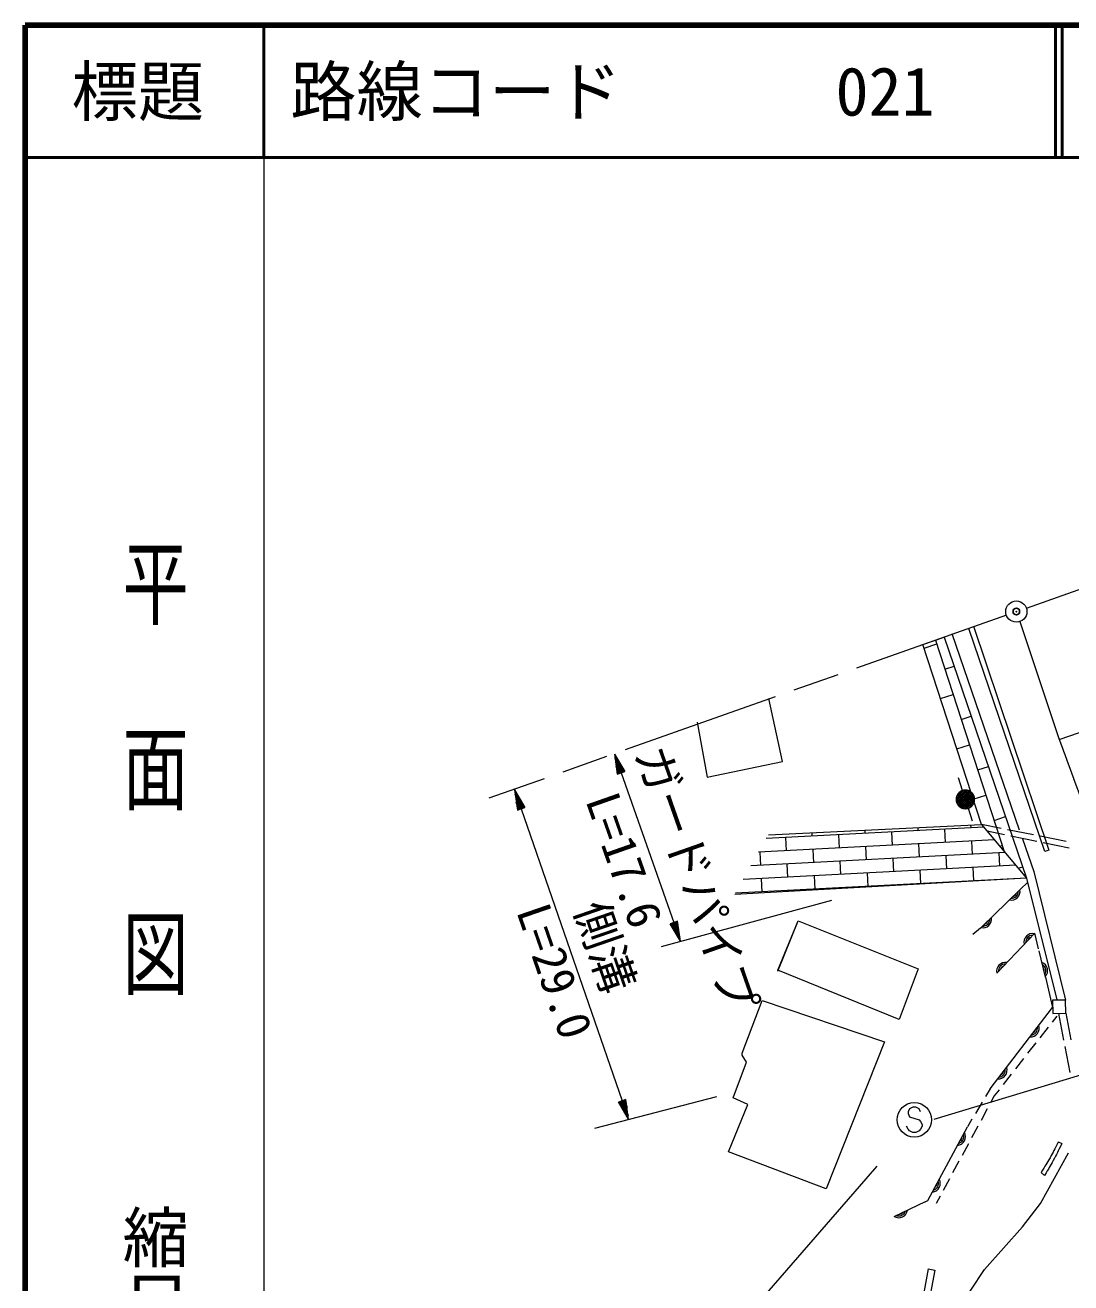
# Model space of a CAD drawing. Units: millimetres, scale not verified. Extents: x 40000 to 680000, y 20000 to 380000.
# Drawn here: x 40000 to 118898, y 285056 to 380000 of the extents above; entities that cross this region are included whole.
import ezdxf
from ezdxf.enums import TextEntityAlignment as Align

# ---------------------------------------------------------------- set-up
doc = ezdxf.new("R2010")
doc.units = ezdxf.units.MM
doc.header["$LTSCALE"] = 1000
doc.header["$PDMODE"] = 32
doc.header["$PDSIZE"] = 500
doc.linetypes.add('CHAIN', pattern=[18.5, 12, -1.5, 3.5, -1.5])
for name, color, linetype, lineweight in [('M-BGD', 7, 'Continuous', 13), ('M-BMK', 2, 'CHAIN', 13), ('M-BMK-SRVR', 3, 'Continuous', 13), ('M-STR-HTXT', 7, 'Continuous', 13), ('M-STR-STRC', 7, 'Continuous', 13), ('M-STR-STRD', 7, 'Continuous', 13), ('M-TTL', 2, 'Continuous', 140), ('M-TTL-BAND', 7, 'Continuous', 13), ('M-TTL-LINE', 7, 'Continuous', 50)]:
    doc.layers.add(name, color=color, linetype=linetype, lineweight=lineweight)
doc.layers.add('M-OTRS', color=6, linetype='Continuous')
doc.layers.add('M-TTL-TXT', color=7, linetype='Continuous')
doc.styles.add('@ＭＳ ゴシック', font='')
doc.styles.add('ＭＳ ゴシック', font='')
doc.styles.get('@ＭＳ ゴシック').set_extended_font_data('@MS Gothic')
doc.styles.get('ＭＳ ゴシック').set_extended_font_data('MS Gothic')

msp = doc.modelspace()

# ---------------------------------------------------------------- linework, layer by layer
at = {"layer": 'M-BGD'}
for p, q in [((107727, 333254), (109343, 333797)), ((107827, 332976), (108778, 333285)), ((108684, 333576), (113867, 317622)), ((109343, 333797), (115555, 315615)), ((109924, 334067), (115004, 319250)), ((112153, 319661), (107727, 333254)), ((109396, 331383), (110091, 331608)), ((108438, 331071), (108445, 331074)), ((109063, 329172), (110014, 329481)), ((97139, 324415), (96123, 329156)), ((110632, 327579), (111384, 327823)), ((90704, 327378), (91466, 323229)), ((109676, 327268), (109681, 327270)), ((110299, 325367), (111250, 325676)), ((91466, 323229), (97139, 324415)), ((111868, 323774), (112677, 324037)), ((110724, 322217), (110417, 323169)), ((111535, 321563), (112486, 321872)), ((111154, 320885), (111461, 319933)), ((113104, 319970), (113971, 320252)), ((112330, 319451), (95917, 318591)), ((96075, 318874), (112153, 319661)), ((99354, 319034), (99367, 318772)), ((103349, 319230), (103362, 318981)), ((105359, 319086), (105411, 318087)), ((107344, 319426), (107356, 319191)), ((109354, 319295), (109406, 318297)), ((111339, 319621), (111351, 319400)), ((113634, 319362), (112153, 319661)), ((112153, 319661), (115555, 315615)), ((113880, 318877), (112590, 319144)), ((116084, 318866), (114124, 319263)), ((113136, 318492), (95339, 317559)), ((97370, 318667), (97422, 317669)), ((101365, 318877), (101417, 317878)), ((107409, 318192), (107461, 317193)), ((111403, 318401), (111456, 317403)), ((113542, 318009), (113722, 318068)), ((116329, 318372), (114370, 318776)), ((115258, 318573), (116104, 316117)), ((118535, 318371), (116574, 318767)), ((118777, 317867), (116818, 318271)), ((113942, 317533), (94762, 316528)), ((95425, 317564), (95478, 316565)), ((99420, 317773), (99472, 316775)), ((103414, 317983), (103467, 316984)), ((109458, 317298), (109511, 316299)), ((113453, 317507), (113505, 316509)), ((114748, 316574), (94185, 315496)), ((97475, 316670), (97527, 315671)), ((101469, 316879), (101522, 315881)), ((105464, 317089), (105516, 316090)), ((107513, 316195), (107566, 315196)), ((111508, 316404), (111560, 315405)), ((114930, 316358), (115264, 316466)), ((115555, 315615), (93557, 314375)), ((115555, 315615), (93607, 314465)), ((95530, 315567), (95582, 314568)), ((99524, 315776), (99577, 314777)), ((103519, 315985), (103571, 314987)), ((109563, 315301), (109564, 315277)), ((113558, 315510), (113558, 315502)), ((115090, 314768), (115623, 315277)), ((115555, 315615), (117844, 306408)), ((116104, 316117), (118499, 306405)), ((97579, 314673), (97583, 314602)), ((101574, 314882), (101577, 314827)), ((105568, 315091), (105571, 315052)), ((112078, 311839), (115090, 314768)), ((96800, 308582), (98324, 312392)), ((96800, 308667), (98324, 312392)), ((98324, 312392), (107384, 308751)), ((98324, 312392), (107384, 308751)), ((112078, 311839), (111493, 311351)), ((116173, 311450), (113305, 308428)), ((116452, 310269), (116173, 311450)), ((116981, 308125), (116499, 310114)), ((105944, 304941), (96800, 308667)), ((107384, 308751), (105944, 304941)), ((107384, 308751), (105944, 304941)), ((116981, 308125), (117509, 305850)), ((94091, 302401), (95615, 306381)), ((94091, 302401), (95615, 306381)), ((95615, 306381), (104844, 303248)), ((95615, 306381), (104844, 303248)), ((112801, 299695), (117509, 305850)), ((117838, 305194), (117485, 304744)), ((117969, 305400), (118350, 303382)), ((118521, 305416), (118890, 303404)), ((117177, 304350), (116561, 303563)), ((104844, 303248), (100441, 292157)), ((116252, 303169), (115636, 302382)), ((118442, 302890), (118813, 300925)), ((94091, 302232), (94091, 302401)), ((94091, 302232), (94091, 302401)), ((94430, 301724), (94091, 302232)), ((94430, 301724), (94091, 302232)), ((115328, 301988), (114711, 301201)), ((93414, 299015), (94430, 301724)), ((93414, 299015), (94430, 301724)), ((114403, 300807), (113786, 300020)), ((112801, 299695), (112459, 299120)), ((113125, 299176), (112833, 298636)), ((113478, 299626), (113125, 299176)), ((93075, 294951), (94514, 298507)), ((93075, 294951), (94514, 298507)), ((94514, 298507), (93414, 299015)), ((94514, 298507), (93414, 299015)), ((112204, 298690), (111693, 297831)), ((112596, 298196), (112120, 297316)), ((111437, 297401), (111096, 296826)), ((111882, 296876), (111407, 295997)), ((111169, 295557), (110693, 294677)), ((100441, 292157), (93075, 294951)), ((100441, 292157), (93075, 294951)), ((116612, 291056), (118729, 294866)), ((110456, 294237), (109980, 293358)), ((109742, 292918), (109267, 292038)), ((109029, 291598), (108737, 291058)), ((107907, 291166), (105530, 290050)), ((115258, 289278), (116612, 291056)), ((112379, 286061), (115258, 289278)), ((108132, 286110), (105711, 273139)), ((108624, 286018), (106203, 273048)), ((108129, 286107), (108624, 286018)), ((109924, 282335), (112379, 286061))]:
    msp.add_line(p, q, dxfattribs=at)
for points in [[(111639, 321551), (111639, 321563), (111638, 321576), (111638, 321588), (111637, 321600), (111636, 321612), (111635, 321625), (111634, 321637), (111632, 321649), (111630, 321661), (111628, 321673), (111626, 321685), (111623, 321697), (111621, 321709), (111618, 321721), (111615, 321733), (111612, 321745), (111608, 321756), (111604, 321768), (111601, 321780), (111596, 321791), (111592, 321803), (111588, 321814), (111583, 321825), (111578, 321837), (111573, 321848), (111568, 321859), (111562, 321870), (111556, 321881), (111551, 321891), (111545, 321902), (111538, 321913), (111532, 321923), (111525, 321933), (111519, 321944), (111512, 321954), (111504, 321964), (111497, 321973), (111490, 321983), (111482, 321993), (111474, 322002), (111466, 322011), (111458, 322021), (111450, 322030), (111441, 322039), (111433, 322047), (111424, 322056), (111415, 322064), (111406, 322072), (111397, 322081), (111388, 322088), (111378, 322096), (111368, 322104), (111359, 322111), (111349, 322119), (111339, 322126), (111329, 322133), (111318, 322139), (111308, 322146), (111298, 322152), (111287, 322158), (111276, 322164), (111266, 322170), (111255, 322176), (111244, 322181), (111233, 322187), (111222, 322192), (111210, 322196), (111199, 322201), (111188, 322206), (111176, 322210), (111164, 322214), (111153, 322218), (111141, 322221), (111129, 322225), (111118, 322228), (111106, 322231), (111094, 322234), (111082, 322236), (111070, 322239), (111058, 322241), (111046, 322243), (111034, 322245), (111021, 322246), (111009, 322248), (110997, 322249), (110985, 322250), (110973, 322250), (110960, 322251), (110948, 322251), (110936, 322251), (110924, 322251), (110911, 322251), (110899, 322250), (110887, 322249), (110875, 322248), (110862, 322247), (110850, 322246), (110838, 322244), (110826, 322242), (110814, 322240), (110802, 322238), (110790, 322235), (110778, 322232), (110766, 322230), (110754, 322226), (110742, 322223), (110731, 322220), (110719, 322216), (110707, 322212), (110696, 322208), (110684, 322203), (110673, 322199), (110662, 322194), (110651, 322189), (110639, 322184), (110628, 322179), (110618, 322173), (110607, 322167), (110596, 322161), (110585, 322155), (110575, 322149), (110564, 322143), (110554, 322136), (110544, 322129), (110534, 322122), (110524, 322115), (110514, 322108), (110504, 322100), (110495, 322092), (110486, 322085), (110476, 322077), (110467, 322068), (110458, 322060), (110449, 322052), (110441, 322043), (110432, 322034), (110424, 322025), (110416, 322016), (110407, 322007), (110400, 321997), (110392, 321988), (110384, 321978), (110377, 321969), (110370, 321959), (110363, 321949), (110356, 321938), (110349, 321928), (110343, 321918), (110336, 321907), (110330, 321897), (110324, 321886), (110318, 321875), (110313, 321864), (110307, 321853), (110302, 321842), (110297, 321831), (110292, 321820), (110288, 321808), (110283, 321797), (110279, 321785), (110275, 321774), (110271, 321762), (110268, 321751), (110264, 321739), (110261, 321727), (110258, 321715), (110256, 321703), (110253, 321691), (110251, 321679), (110249, 321667), (110247, 321655), (110245, 321643), (110243, 321631), (110242, 321618), (110241, 321606), (110240, 321594), (110240, 321582), (110239, 321570), (110239, 321557), (110239, 321545), (110239, 321533), (110240, 321521), (110240, 321508), (110241, 321496), (110242, 321484), (110243, 321472), (110245, 321460), (110247, 321447), (110249, 321435), (110251, 321423), (110253, 321411), (110256, 321399), (110258, 321387), (110261, 321375), (110264, 321364), (110268, 321352), (110271, 321340), (110275, 321328), (110279, 321317), (110283, 321305), (110288, 321294), (110292, 321283), (110297, 321271), (110302, 321260), (110307, 321249), (110313, 321238), (110318, 321227), (110324, 321216), (110330, 321206), (110336, 321195), (110343, 321185), (110349, 321174), (110356, 321164), (110363, 321154), (110370, 321144), (110377, 321134), (110384, 321124), (110392, 321114), (110400, 321105), (110407, 321096), (110416, 321086), (110424, 321077), (110432, 321068), (110441, 321059), (110449, 321051), (110458, 321042), (110467, 321034), (110476, 321026), (110486, 321018), (110495, 321010), (110504, 321002), (110514, 320995), (110524, 320987), (110534, 320980), (110544, 320973), (110554, 320966), (110564, 320960), (110575, 320953), (110585, 320947), (110596, 320941), (110607, 320935), (110618, 320929), (110628, 320924), (110639, 320918), (110651, 320913), (110662, 320908), (110673, 320904), (110684, 320899), (110696, 320895), (110707, 320891), (110719, 320887), (110731, 320883), (110742, 320879), (110754, 320876), (110766, 320873), (110778, 320870), (110790, 320867), (110802, 320865), (110814, 320862), (110826, 320860), (110838, 320858), (110850, 320857), (110862, 320855), (110875, 320854), (110887, 320853), (110899, 320852), (110911, 320852), (110924, 320851), (110936, 320851), (110948, 320851), (110960, 320851), (110973, 320852), (110985, 320853), (110997, 320854), (111009, 320855), (111021, 320856), (111034, 320858), (111046, 320859), (111058, 320861), (111070, 320864), (111082, 320866), (111094, 320869), (111106, 320871), (111118, 320874), (111129, 320878), (111141, 320881), (111153, 320885), (111164, 320889), (111176, 320893), (111188, 320897), (111199, 320901), (111210, 320906), (111222, 320911), (111233, 320916), (111244, 320921), (111255, 320926), (111266, 320932), (111276, 320938), (111287, 320944), (111298, 320950), (111308, 320956), (111318, 320963), (111329, 320970), (111339, 320977), (111349, 320984), (111359, 320991), (111368, 320998), (111378, 321006), (111388, 321014), (111397, 321022), (111406, 321030), (111415, 321038), (111424, 321047), (111433, 321055), (111441, 321064), (111450, 321073), (111458, 321082), (111466, 321091), (111474, 321100), (111482, 321110), (111490, 321119), (111497, 321129), (111504, 321139), (111512, 321149), (111519, 321159), (111525, 321169), (111532, 321179), (111538, 321190), (111545, 321200), (111551, 321211), (111556, 321222), (111562, 321233), (111568, 321244), (111573, 321255), (111578, 321266), (111583, 321277), (111588, 321288), (111592, 321300), (111596, 321311), (111601, 321323), (111604, 321334), (111608, 321346), (111612, 321358), (111615, 321369), (111618, 321381), (111621, 321393), (111623, 321405), (111626, 321417), (111628, 321429), (111630, 321441), (111632, 321453), (111634, 321466), (111635, 321478), (111636, 321490), (111637, 321502), (111638, 321514), (111638, 321527), (111639, 321539)], [(117531, 305394), (118521, 305416), (118499, 306405), (117509, 306383)]]:
    msp.add_lwpolyline(points, close=True, dxfattribs=at)
msp.add_lwpolyline([(107907, 291166), (108100, 291264), (111096, 296826)], dxfattribs=at)
for centre, radius, start, end in [((114412, 314602), 654, 256.98174, 11.42358), ((114412, 314602), 523, 266.79298, 1.61234), ((114412, 314602), 392, 288.66943, 339.73589), ((112261, 312511), 654, 256.98174, 11.42358), ((112261, 312511), 523, 266.79298, 1.61234), ((112261, 312511), 392, 288.66943, 339.73589), ((116017, 310771), 654, 79.29049, 193.73233), ((116017, 310771), 523, 89.10173, 183.92109), ((116017, 310771), 392, 110.97818, 162.04464), ((113952, 308595), 654, 79.29049, 193.73233), ((113952, 308595), 523, 89.10173, 183.92109), ((113952, 308595), 392, 110.97818, 162.04464), ((116495, 308624), 654, 316.39326, 70.8351), ((116495, 308624), 523, 326.2045, 61.02386), ((116495, 308624), 392, 348.08095, 39.14741), ((115861, 304278), 654, 265.37003, 19.81187), ((115861, 304278), 523, 275.18127, 10.00063), ((115861, 304278), 392, 297.05772, 348.12418), ((113431, 301101), 654, 265.37003, 19.81187), ((113431, 301101), 523, 275.18127, 10.00063), ((113431, 301101), 392, 297.05772, 348.12418), ((110294, 296084), 654, 274.47034, 28.91218), ((110294, 296084), 523, 284.28158, 19.10094), ((110294, 296084), 392, 306.15803, 357.22449), ((108397, 292562), 654, 274.47034, 28.91218), ((108397, 292562), 523, 284.28158, 19.10094), ((108397, 292562), 392, 306.15803, 357.22449), ((105921, 290627), 654, 238.08201, 352.52385), ((105921, 290627), 523, 247.89325, 342.71261), ((105921, 290627), 392, 269.7697, 320.83616)]:
    msp.add_arc(centre, radius, start, end, dxfattribs=at)
at = {"layer": 'M-BMK'}
for p, q in [((115540, 335999), (146324, 346906)), ((114032, 335465), (74984, 321640)), ((115038, 334973), (118023, 326078))]:
    msp.add_line(p, q, dxfattribs=at)
msp.add_open_spline([(118023, 326078), (119219, 322807), (119518, 321980), (120497, 319360), (121026, 317943), (121298, 317140), (121858, 315736), (122895, 313134), (123506, 311688), (124602, 309110), (125558, 306862), (126092, 305601), (127098, 303375), (127840, 301734), (128274, 300823), (129063, 299204), (129834, 297620), (130259, 296729), (131089, 295175), (132351, 292810), (133005, 291450), (134436, 289184), (135426, 287617), (136072, 286799), (137190, 285321), (137855, 284440), (138247, 283960), (138963, 283121), (139838, 282096), (140336, 281528), (141254, 280542), (142116, 279617), (142607, 279107), (143506, 278217), (144458, 277275), (144996, 276752), (145990, 275853), (146942, 274991), (147464, 274492), (148468, 273691), (150257, 272263), (151292, 271503), (153168, 270191), (154398, 269332), (155067, 268816), (156349, 268036), (159277, 266253), (160948, 265291), (164026, 263783), (167463, 262100), (168751, 261639), (173071, 260020)], degree=3, knots=[0, 0, 0, 0, 1, 1, 1, 2, 2, 2, 3, 3, 3, 4, 4, 4, 5, 5, 5, 6, 6, 6, 7, 7, 7, 8, 8, 8, 9, 9, 9, 10, 10, 10, 11, 11, 11, 12, 12, 12, 13, 13, 13, 14, 14, 14, 15, 15, 15, 16, 16, 16, 17, 17, 17, 17], dxfattribs=at)
at = {"layer": 'M-BMK-SRVR'}
msp.add_line((118023, 326078), (146852, 336007), dxfattribs=at)
msp.add_circle((114786, 335732), 800, dxfattribs=at)
at = {"layer": 'M-OTRS'}
msp.add_point((114786, 335732), dxfattribs=at)
at = {"layer": 'M-STR-HTXT'}
for p, q in [((84465, 324978), (84680, 323463)), ((84465, 324978), (85246, 323662)), ((84465, 324978), (84963, 323563)), ((85019, 323583), (84621, 324715)), ((84906, 323543), (84508, 324675)), ((84551, 324372), (84849, 323523)), ((84793, 323503), (84594, 324069)), ((84637, 323766), (84736, 323483)), ((84777, 324451), (85076, 323602)), ((85132, 323622), (84934, 324188)), ((85090, 323925), (85189, 323642)), ((84680, 323463), (85246, 323662)), ((84963, 323563), (88937, 312255)), ((76931, 322261), (77138, 320746)), ((76931, 322261), (77705, 320942)), ((76931, 322261), (77421, 320844)), ((77365, 320824), (76972, 321958)), ((77478, 320863), (77086, 321997)), ((77014, 321655), (77308, 320804)), ((77251, 320785), (77055, 321352)), ((77096, 321049), (77194, 320765)), ((77138, 320746), (77705, 320942)), ((77240, 321733), (77535, 320883)), ((77591, 320903), (77395, 321470)), ((77550, 321206), (77648, 320922)), ((77421, 320844), (85045, 298805)), ((88007, 310450), (100855, 313956)), ((89220, 312355), (88654, 312156)), ((89435, 310840), (88654, 312156)), ((88810, 311893), (88711, 312176)), ((88768, 312196), (88967, 311629)), ((89123, 311366), (88824, 312215)), ((88881, 312235), (89279, 311103)), ((89435, 310840), (88937, 312255)), ((88994, 312275), (89392, 311143)), ((89349, 311446), (89051, 312295)), ((89107, 312315), (89306, 311749)), ((89263, 312052), (89164, 312335)), ((89435, 310840), (89220, 312355)), ((82991, 296720), (92190, 299135)), ((85328, 298903), (84761, 298707)), ((85535, 297388), (84761, 298707)), ((84916, 298443), (84818, 298727)), ((84875, 298746), (85071, 298179)), ((85226, 297915), (84932, 298766)), ((84988, 298786), (85381, 297652)), ((85535, 297388), (85045, 298805)), ((85102, 298825), (85494, 297691)), ((85453, 297994), (85158, 298844)), ((85215, 298864), (85411, 298297)), ((85370, 298600), (85272, 298884)), ((85535, 297388), (85328, 298903)), ((87644, 274711), (104293, 293859))]:
    msp.add_line(p, q, dxfattribs=at)
at = {"layer": 'M-STR-STRC'}
for p, q in [((110239, 321533), (110957, 322251)), ((110252, 321687), (110803, 322238)), ((110254, 321406), (111084, 322236)), ((110287, 321297), (111193, 322204)), ((111258, 320928), (110316, 321870)), ((110332, 321202), (111288, 322158)), ((110345, 321921), (110569, 322145)), ((111346, 320982), (110369, 321958)), ((110389, 321117), (111373, 322101)), ((111423, 321046), (110433, 322035)), ((110457, 321044), (111446, 322033)), ((111490, 321120), (110508, 322103)), ((110535, 320980), (111510, 321955)), ((111547, 321205), (110592, 322159)), ((110623, 320927), (111563, 321867)), ((111592, 321301), (110688, 322205)), ((111624, 321410), (110798, 322237)), ((111639, 321537), (110925, 322251)), ((111624, 321693), (111081, 322237)), ((111525, 321934), (111322, 322137)), ((110910, 320852), (110239, 321522)), ((111044, 320859), (110247, 321656)), ((110740, 320880), (110268, 321353)), ((111158, 320886), (110274, 321770)), ((110723, 320885), (111605, 321767)), ((110838, 320859), (111631, 321652)), ((110972, 320852), (111638, 321518)), ((111144, 320882), (111608, 321346)), ((108594, 297401), (119659, 300767)), ((106736, 298190), (106618, 297954)), ((106972, 298308), (106736, 298190)), ((107208, 298308), (106972, 298308)), ((107445, 298190), (107208, 298308)), ((107563, 297954), (107445, 298190)), ((106618, 297954), (106618, 297835)), ((106618, 297835), (106736, 297599)), ((106736, 297599), (107445, 297363)), ((107445, 297363), (107563, 297245)), ((107563, 297245), (107681, 297008)), ((106618, 296654), (106499, 296890)), ((106736, 296535), (106618, 296654)), ((106972, 296417), (106736, 296535)), ((107208, 296417), (106972, 296417)), ((107445, 296535), (107208, 296417)), ((107563, 296654), (107445, 296535)), ((107681, 296890), (107563, 296654)), ((107681, 297008), (107681, 296890))]:
    msp.add_line(p, q, dxfattribs=at)
msp.add_circle((107090, 297363), 1300, dxfattribs=at)
at = {"layer": 'M-STR-STRD'}
for p, q in [((116942, 317616), (111189, 334457)), ((111566, 334617), (117236, 317711)), ((117236, 317711), (116942, 317616)), ((93587, 314428), (93589, 314377)), ((118219, 295571), (117937, 295669)), ((116923, 293165), (116650, 293388))]:
    msp.add_line(p, q, dxfattribs=at)
for points in [[(117937, 295669), (117658, 295106), (117581, 294950), (117328, 294502), (117077, 294059), (116985, 293914), (116650, 293388)], [(118219, 295571), (117917, 294953), (117836, 294785), (117569, 294293), (117326, 293847), (117241, 293702), (116923, 293165)]]:
    msp.add_open_spline(points, degree=3, knots=[0, 0, 0, 0, 1, 1, 1, 2, 2, 2, 2], dxfattribs=at)
at = {"layer": 'M-TTL'}
for p, q in [((40000, 380000), (40000, 20000)), ((680000, 380000), (40000, 380000))]:
    msp.add_line(p, q, dxfattribs=at)
at = {"layer": 'M-TTL-BAND'}
msp.add_line((58000, 370000), (58000, 20000), dxfattribs=at)
at = {"layer": 'M-TTL-LINE'}
for p, q in [((58000, 380000), (58000, 370000)), ((117750, 380000), (117750, 370000)), ((118250, 380000), (118250, 370000)), ((40000, 370000), (680000, 370000))]:
    msp.add_line(p, q, dxfattribs=at)

# ---------------------------------------------------------------- texts
at = {"layer": 'M-STR-HTXT', "style": 'ＭＳ ゴシック'}
for s, rotation, p in [('ガードパイプ', 289.367, (85237, 324794)), ('L=17.6', 289.367, (81526, 321238)), ('L=29.0', 289.082, (76306, 312873)), ('側溝', 289.082, (80679, 313058))]:
    msp.add_text(s, height=2566, rotation=rotation, dxfattribs=at).set_placement(p, align=Align.BOTTOM_LEFT)
at = {"layer": 'M-TTL-BAND', "style": '@ＭＳ ゴシック', "width": 1.4}
msp.add_text('平  面  図', height=3666, rotation=270, dxfattribs=at).set_placement((49777, 306475), align=Align.MIDDLE_RIGHT)
at = {"layer": 'M-TTL-BAND', "style": '@ＭＳ ゴシック'}
msp.add_text('縮尺千分の一', height=3666, rotation=270, dxfattribs=at).set_placement((49777, 261030), align=Align.MIDDLE_RIGHT)
at = {"layer": 'M-TTL-TXT', "style": 'ＭＳ ゴシック'}
msp.add_text('標題', height=3666, dxfattribs=at).set_placement((48500, 375000), align=Align.MIDDLE_CENTER)
for s, p in [('路線コード', (60000, 375000)), ('021', (101142, 375000))]:
    msp.add_text(s, height=3666, dxfattribs=at).set_placement(p, align=Align.MIDDLE_LEFT)

doc.saveas('drawing.dxf')
